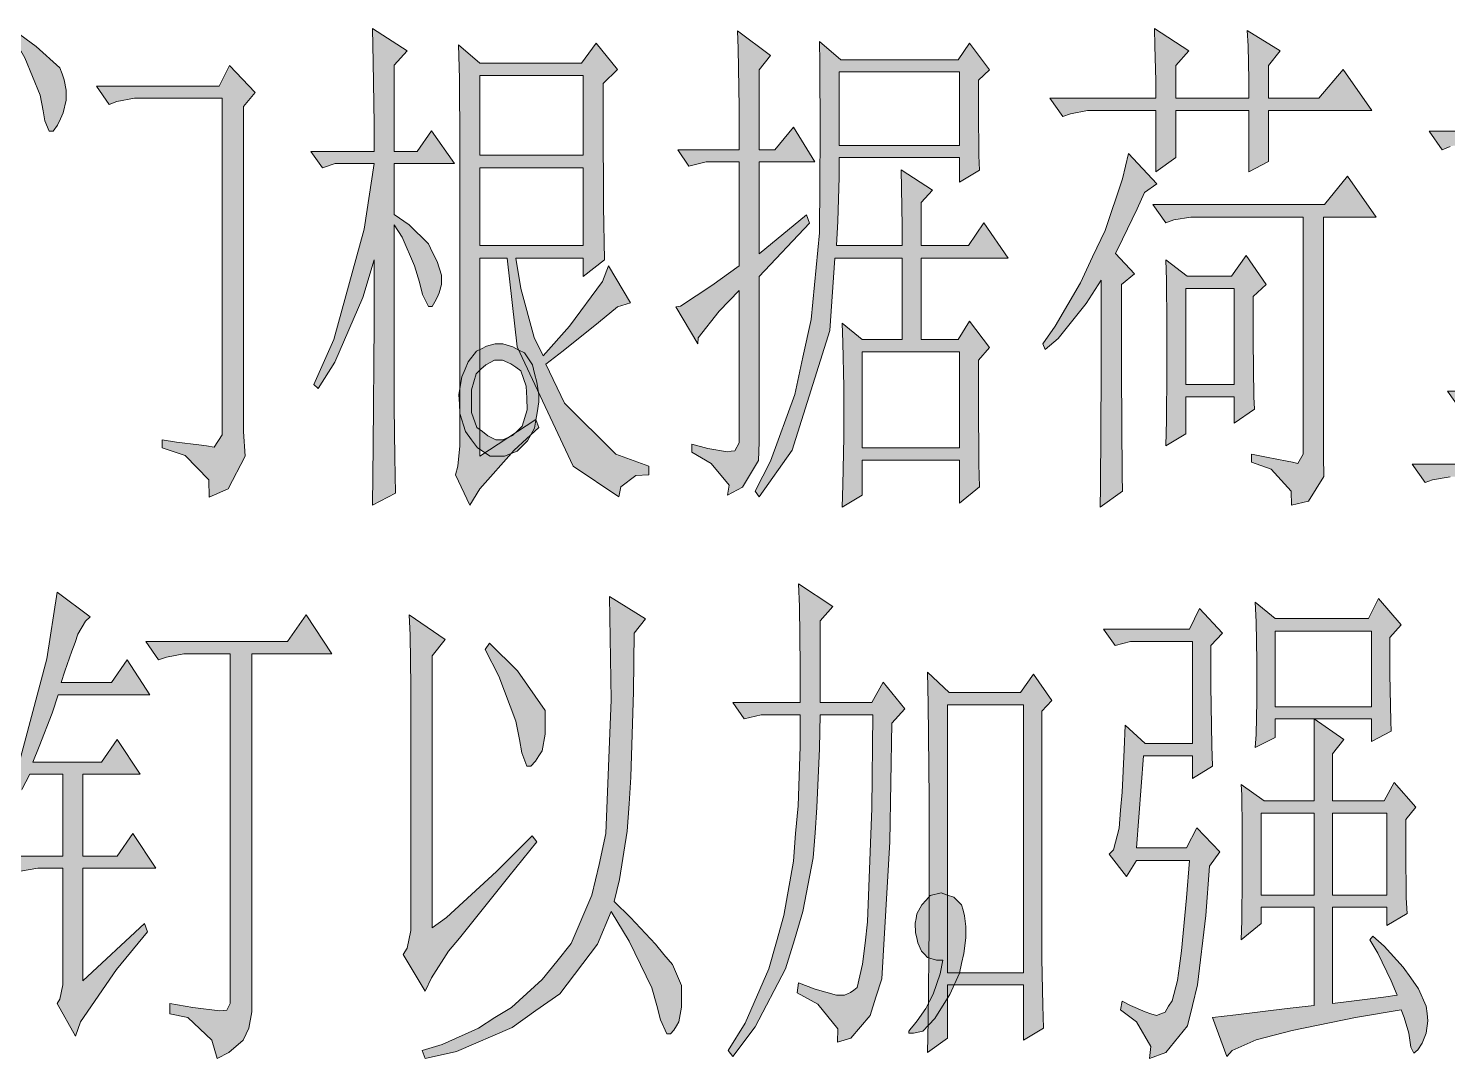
# Model space of a CAD drawing. Header units: millimetres. Extents: x 0 to 414, y 0 to 292.
# Drawn here: x 131.68 to 143.65, y 92.36 to 101.05 of the extents above; entities that cross this region are included whole.
import ezdxf

# ---------------------------------------------------------------- set-up
doc = ezdxf.new("R2010")
doc.units = ezdxf.units.MM

msp = doc.modelspace()

# ---------------------------------------------------------------- hatches: boundary and pattern name
h = msp.add_hatch(color=0)
h.dxf.hatch_style = 2
h.paths.add_polyline_path([(134.764639, 97.973444), (134.764639, 97.8535), (134.771694, 97.430167), (134.775222, 97.126778), (134.581194, 97.024472), (134.58825, 97.525417), (134.595306, 98.559056), (134.595306, 99.095278), (134.500056, 98.777778), (134.263694, 98.230972), (134.122583, 98.008722), (134.087306, 98.044), (134.256639, 98.421472), (134.510639, 99.352806), (134.595306, 99.906667), (134.267222, 99.906667), (134.161389, 99.871389), (134.062611, 100.008972), (134.595306, 100.008972), (134.595306, 100.241806), (134.58825, 100.760389), (134.581194, 101.046139), (134.874, 100.855639), (134.764639, 100.735694), (134.764639, 100.008972), (134.958667, 100.008972), (135.078611, 100.181833), (135.272639, 99.906667), (134.764639, 99.906667), (134.764639, 99.476278), (134.891639, 99.388083), (135.053917, 99.229333), (135.089194, 99.15525), (135.128, 99.081167), (135.163278, 98.96475), (135.163278, 98.922417), (135.163278, 98.887139), (135.145639, 98.816583), (135.128, 98.777778), (135.106833, 98.738972), (135.085667, 98.700167), (135.053917, 98.700167), (135.004528, 98.802472), (134.979833, 98.904778), (134.9375, 99.042361), (134.831667, 99.285778), (134.764639, 99.388083)])
h = msp.add_hatch(color=0)
h.dxf.hatch_style = 2
h.paths.add_polyline_path([(141.188722, 99.836111), (141.188722, 100.354694), (140.694833, 100.354694), (140.613694, 100.354694), (140.469056, 100.326472), (140.405556, 100.301778), (140.296194, 100.457), (141.188722, 100.457), (141.188722, 100.605167), (141.181667, 100.897972), (141.178139, 101.046139), (141.467417, 100.855639), (141.358056, 100.732167), (141.358056, 100.457), (141.975417, 100.457), (141.975417, 100.612222), (141.968361, 100.897972), (141.961306, 101.0285), (142.24, 100.855639), (142.141222, 100.732167), (142.141222, 100.457), (142.564556, 100.457), (142.769167, 100.700417), (143.012583, 100.354694), (142.141222, 100.354694), (142.141222, 99.924306), (141.975417, 99.836111), (141.975417, 100.354694), (141.358056, 100.354694), (141.358056, 99.956056)])
h = msp.add_hatch(color=0)
h.dxf.hatch_style = 2
h.paths.add_polyline_path([(131.564944, 101.024972), (131.744861, 100.894444), (131.945944, 100.714528), (131.963583, 100.661611), (131.981222, 100.612222), (131.998861, 100.524028), (131.998861, 100.48875), (131.998861, 100.439361), (131.974167, 100.333528), (131.949472, 100.284139), (131.924778, 100.231222), (131.8895, 100.178306), (131.878917, 100.178306), (131.854222, 100.178306), (131.818944, 100.2665), (131.804833, 100.351167), (131.780139, 100.481694), (131.649611, 100.799194), (131.54025, 100.989694)])
h = msp.add_hatch(color=0)
h.paths.add_polyline_path([(135.487833, 97.437222), (135.960556, 97.747667), (135.98525, 97.680639), (135.777111, 97.490139), (135.487833, 97.162056), (135.403167, 97.024472), (135.283222, 97.282), (135.300861, 97.352556), (135.3185, 97.525417), (135.3185, 97.627722), (135.3185, 99.804361), (135.3185, 100.068944), (135.314972, 100.622806), (135.307917, 100.908556), (135.487833, 100.753333), (136.345083, 100.753333), (136.468556, 100.922667), (136.648472, 100.700417), (136.528528, 100.580472), (136.528528, 100.284139), (136.532056, 99.543306), (136.539111, 99.095278), (136.359194, 98.954167), (136.359194, 99.109389), (135.791222, 99.109389), (135.833556, 98.851861), (135.946444, 98.439111), (136.020528, 98.283889), (136.242778, 98.534361), (136.521472, 98.911833), (136.574389, 99.042361), (136.757833, 98.731917), (136.648472, 98.696639), (136.489722, 98.566111), (136.189861, 98.326222), (136.045222, 98.213333), (136.200444, 97.88525), (136.634361, 97.454861), (136.913056, 97.352556), (136.913056, 97.282), (136.803694, 97.274944), (136.676694, 97.179694), (136.659056, 97.095028), (136.274528, 97.352556), (135.801806, 98.3615), (135.717139, 99.109389), (135.487833, 99.109389)])
h.paths.add_polyline_path([(135.487833, 100.6475), (135.487833, 99.977222), (136.359194, 99.977222), (136.359194, 100.6475)])
h.paths.add_polyline_path([(135.487833, 99.871389), (135.487833, 99.215222), (136.359194, 99.215222), (136.359194, 99.871389)])
h = msp.add_hatch(color=0)
h.dxf.hatch_style = 2
h.paths.add_polyline_path([(137.844389, 99.144667), (138.243028, 99.47275), (138.267722, 99.402194), (137.844389, 98.954167), (137.844389, 97.557167), (137.837333, 97.401944), (137.703278, 97.176167), (137.576278, 97.109139), (137.590389, 97.193806), (137.438694, 97.37725), (137.276417, 97.4725), (137.276417, 97.539528), (137.410472, 97.50425), (137.576278, 97.476028), (137.608028, 97.479556), (137.639778, 97.483083), (137.675056, 97.550111), (137.675056, 97.610083), (137.675056, 98.834222), (137.505722, 98.661361), (137.329333, 98.435583), (137.325806, 98.386194), (137.142361, 98.696639), (137.181167, 98.703694), (137.44575, 98.876556), (137.675056, 99.042361), (137.675056, 99.920778), (137.396361, 99.920778), (137.251722, 99.8855), (137.156472, 100.023083), (137.675056, 100.023083), (137.675056, 100.379389), (137.668, 100.876806), (137.660944, 101.024972), (137.939639, 100.816833), (137.844389, 100.696889), (137.844389, 100.023083), (137.974917, 100.023083), (138.133667, 100.213583), (138.313583, 99.920778), (137.844389, 99.920778)])
h = msp.add_hatch(color=0)
h.paths.add_polyline_path([(138.542889, 97.006833), (138.549944, 97.197333), (138.557, 97.5995), (138.557, 97.811167), (138.557, 98.019306), (138.549944, 98.396778), (138.542889, 98.559056), (138.712222, 98.421472), (139.050889, 98.421472), (139.050889, 99.109389), (138.482917, 99.109389), (138.440583, 98.499083), (138.123083, 97.490139), (137.844389, 97.095028), (137.809111, 97.144417), (137.939639, 97.394889), (138.14425, 97.959333), (138.211278, 98.273306), (138.281833, 98.590806), (138.352389, 99.321056), (138.355917, 99.740861), (138.359444, 100.157139), (138.355917, 100.756861), (138.352389, 100.936778), (138.532306, 100.781556), (139.523611, 100.781556), (139.618861, 100.922667), (139.788194, 100.696889), (139.692944, 100.608694), (139.692944, 100.351167), (139.696472, 99.973694), (139.703528, 99.850222), (139.534194, 99.747917), (139.534194, 99.956056), (138.518194, 99.956056), (138.518194, 99.79025), (138.507611, 99.419833), (138.497028, 99.215222), (139.050889, 99.215222), (139.050889, 99.3775), (139.043833, 99.698528), (139.040306, 99.85375), (139.304889, 99.680889), (139.209639, 99.578583), (139.209639, 99.215222), (139.608278, 99.215222), (139.738806, 99.405722), (139.943417, 99.109389), (139.209639, 99.109389), (139.209639, 98.421472), (139.523611, 98.421472), (139.618861, 98.576694), (139.788194, 98.354444), (139.692944, 98.248611), (139.692944, 97.902889), (139.696472, 97.370194), (139.703528, 97.179694), (139.534194, 97.042111), (139.534194, 97.405472), (138.712222, 97.405472), (138.712222, 97.109139)])
h.paths.add_polyline_path([(138.712222, 98.319167), (138.712222, 97.507778), (139.534194, 97.507778), (139.534194, 98.319167)])
h.paths.add_polyline_path([(138.518194, 100.67925), (138.518194, 100.058361), (139.534194, 100.058361), (139.534194, 100.67925)])
h = msp.add_hatch(color=0)
h.paths.add_polyline_path([(143.894528, 98.248611), (143.901583, 98.453222), (143.905111, 98.851861), (143.905111, 99.042361), (143.905111, 99.229333), (143.901583, 99.617389), (143.894528, 99.818472), (144.074444, 99.677361), (144.667111, 99.677361), (144.667111, 100.076), (143.894528, 100.076), (143.816917, 100.076), (143.672278, 100.051306), (143.60525, 100.023083), (143.495889, 100.178306), (144.667111, 100.178306), (144.667111, 100.594583), (144.353139, 100.576944), (143.901583, 100.55225), (143.760472, 100.541667), (143.760472, 100.612222), (144.056806, 100.636917), (144.593028, 100.718056), (144.836444, 100.7745), (145.076333, 100.830944), (145.407944, 100.954417), (145.499667, 101.024972), (145.679583, 100.714528), (145.609028, 100.721583), (145.457333, 100.721583), (145.379722, 100.714528), (145.295056, 100.696889), (145.016361, 100.654556), (144.822333, 100.629861), (144.822333, 100.178306), (145.619611, 100.178306), (145.803056, 100.421722), (146.032361, 100.076), (144.822333, 100.076), (144.822333, 99.677361), (145.415, 99.677361), (145.499667, 99.850222), (145.679583, 99.645611), (145.584333, 99.522139), (145.584333, 99.162306), (145.591389, 98.58375), (145.598444, 98.368556), (145.429111, 98.248611), (145.429111, 98.453222), (144.822333, 98.453222), (144.822333, 97.987556), (145.474972, 97.987556), (145.633722, 98.213333), (145.848917, 97.88525), (144.822333, 97.88525), (144.822333, 97.370194), (145.728972, 97.370194), (145.923, 97.645361), (146.162889, 97.264361), (143.749889, 97.264361), (143.672278, 97.264361), (143.524111, 97.239667), (143.460611, 97.214972), (143.35125, 97.370194), (144.667111, 97.370194), (144.667111, 97.88525), (144.04975, 97.88525), (143.972139, 97.88525), (143.8275, 97.860556), (143.760472, 97.832333), (143.651111, 97.987556), (144.667111, 97.987556), (144.667111, 98.453222), (144.074444, 98.453222), (144.074444, 98.350917)])
h.paths.add_polyline_path([(144.822333, 99.024722), (144.822333, 98.559056), (145.429111, 98.559056), (145.429111, 99.024722)])
h.paths.add_polyline_path([(144.074444, 99.024722), (144.074444, 98.559056), (144.667111, 98.559056), (144.667111, 99.024722)])
h.paths.add_polyline_path([(144.822333, 99.575056), (144.822333, 99.127028), (145.429111, 99.127028), (145.429111, 99.575056)])
h.paths.add_polyline_path([(144.074444, 99.575056), (144.074444, 99.127028), (144.667111, 99.127028), (144.667111, 99.575056)])
h = msp.add_hatch(color=0)
h.dxf.hatch_style = 2
h.paths.add_polyline_path([(132.252861, 100.559306), (133.290028, 100.559306), (133.374694, 100.732167), (133.593417, 100.506389), (133.494639, 100.386444), (133.494639, 97.645361), (133.50875, 97.437222), (133.364111, 97.162056), (133.205361, 97.0915), (133.201833, 97.239667), (133.00075, 97.444278), (132.806722, 97.507778), (132.806722, 97.574806), (132.930194, 97.557167), (133.117167, 97.532472), (133.180667, 97.525417), (133.247694, 97.514833), (133.314722, 97.617139), (133.314722, 97.730028), (133.314722, 100.457), (132.6515, 100.457), (132.573889, 100.457), (132.425722, 100.428778), (132.362222, 100.404083)])
h = msp.add_hatch(color=0)
h.dxf.hatch_style = 2
h.paths.add_polyline_path([(141.008806, 98.975333), (140.899444, 98.887139), (140.899444, 98.146306), (140.9065, 97.274944), (140.910028, 97.144417), (140.719528, 97.006833), (140.723056, 97.179694), (140.730111, 98.13925), (140.730111, 98.922417), (140.603111, 98.724861), (140.36675, 98.432056), (140.257389, 98.336806), (140.236222, 98.386194), (140.342056, 98.534361), (140.553722, 98.90125), (140.656028, 99.119972), (140.761861, 99.342222), (140.910028, 99.776139), (140.959417, 99.991333), (141.199306, 99.733806), (141.093472, 99.66325), (141.0335, 99.525667), (140.910028, 99.268139), (140.850056, 99.148194)])
h = msp.add_hatch(color=0)
h.dxf.hatch_style = 2
h.paths.add_polyline_path([(141.996583, 97.454861), (142.123583, 97.430167), (142.296444, 97.394889), (142.342306, 97.387833), (142.388167, 97.37725), (142.434028, 97.454861), (142.434028, 97.543056), (142.434028, 99.455111), (141.562667, 99.455111), (141.485056, 99.455111), (141.340417, 99.430417), (141.273389, 99.405722), (141.164028, 99.560944), (142.613944, 99.560944), (142.807972, 99.800833), (143.047861, 99.455111), (142.603361, 99.455111), (142.603361, 97.437222), (142.606889, 97.267889), (142.476361, 97.05975), (142.33525, 97.024472), (142.331722, 97.144417), (142.162389, 97.327861), (141.996583, 97.387833)])
h = msp.add_hatch(color=0)
h.paths.add_polyline_path([(141.273389, 97.525417), (141.280444, 97.740611), (141.283972, 98.153361), (141.283972, 98.354444), (141.283972, 98.552), (141.280444, 98.922417), (141.273389, 99.095278), (141.453306, 98.957694), (141.82725, 98.957694), (141.950722, 99.130556), (142.120056, 98.887139), (142.010694, 98.784833), (142.010694, 98.414417), (142.01775, 97.938167), (142.021278, 97.835861), (141.851944, 97.715917), (141.851944, 97.938167), (141.442722, 97.938167), (141.442722, 97.627722)])
h.paths.add_polyline_path([(141.442722, 98.851861), (141.442722, 98.044), (141.851944, 98.044), (141.851944, 98.851861)])
h = msp.add_hatch(color=0)
h.paths.add_polyline_path([(135.815917, 98.333278), (135.865306, 98.308583), (135.932333, 98.209806), (135.949972, 98.135722), (135.967611, 98.061639), (135.98525, 97.955806), (135.98525, 97.920528), (135.98525, 97.895833), (135.971139, 97.804111), (135.960556, 97.740611), (135.949972, 97.673583), (135.89, 97.56775), (135.847667, 97.525417), (135.801806, 97.479556), (135.695972, 97.437222), (135.636, 97.437222), (135.576028, 97.437222), (135.466667, 97.507778), (135.417278, 97.574806), (135.367889, 97.645361), (135.3185, 97.797056), (135.314972, 97.878194), (135.311444, 97.959333), (135.336139, 98.1075), (135.364361, 98.171), (135.389056, 98.2345), (135.459611, 98.322694), (135.501944, 98.343861), (135.544278, 98.365028), (135.618361, 98.386194), (135.646583, 98.386194), (135.681861, 98.386194), (135.766528, 98.3615)])
h.paths.add_polyline_path([(135.805333, 97.652417), (135.844139, 97.691222), (135.886472, 97.828806), (135.882944, 97.927583), (135.879417, 98.029889), (135.833556, 98.156889), (135.791222, 98.188639), (135.748889, 98.216861), (135.678333, 98.248611), (135.646583, 98.248611), (135.611306, 98.248611), (135.537222, 98.209806), (135.494889, 98.171), (135.456083, 98.132194), (135.417278, 97.998139), (135.417278, 97.902889), (135.417278, 97.807639), (135.463139, 97.680639), (135.509, 97.645361), (135.554861, 97.610083), (135.621889, 97.574806), (135.646583, 97.574806), (135.681861, 97.574806), (135.763, 97.613611)])
h = msp.add_hatch(color=0)
h.dxf.hatch_style = 2
h.paths.add_polyline_path([(132.139972, 93.013389), (132.658556, 93.496694), (132.68325, 93.426139), (132.422194, 93.108639), (132.118806, 92.667667), (132.076472, 92.547722), (131.92125, 92.822889), (131.945944, 92.858167), (131.970639, 92.978111), (131.970639, 93.066306), (131.970639, 93.962361), (131.836583, 93.962361), (131.758972, 93.962361), (131.614333, 93.937667), (131.547306, 93.909444), (131.437944, 94.064667), (131.970639, 94.064667), (131.970639, 94.756111), (131.691944, 94.756111), (131.624917, 94.625583), (131.497917, 94.399806), (131.437944, 94.304556), (131.402667, 94.339833), (131.575528, 94.756111), (131.836583, 95.729778), (131.92125, 96.290694), (132.199944, 96.082556), (132.161139, 96.047278), (132.097639, 95.937917), (132.072944, 95.867361), (132.044722, 95.793278), (131.988278, 95.623944), (131.956528, 95.528694), (132.379861, 95.528694), (132.513917, 95.719194), (132.704417, 95.426389), (131.931833, 95.426389), (131.878917, 95.271167), (131.769556, 94.988944), (131.716639, 94.858417), (132.295194, 94.858417), (132.42925, 95.048917), (132.623278, 94.756111), (132.139972, 94.756111), (132.139972, 94.064667), (132.42925, 94.064667), (132.559778, 94.255167), (132.753806, 93.962361), (132.139972, 93.962361)])
h = msp.add_hatch(color=0)
h.dxf.hatch_style = 2
h.paths.add_polyline_path([(136.581444, 96.255417), (136.884833, 96.064917), (136.789583, 95.944972), (136.782528, 95.454611), (136.761361, 94.731417), (136.74725, 94.505639), (136.729611, 94.276333), (136.666111, 93.867111), (136.62025, 93.683667), (136.757833, 93.546083), (136.9695, 93.323833), (137.040056, 93.235639), (137.114139, 93.150972), (137.188222, 92.974583), (137.188222, 92.882861), (137.188222, 92.791139), (137.167056, 92.667667), (137.145889, 92.632389), (137.124722, 92.597111), (137.0965, 92.565361), (137.06475, 92.565361), (137.011833, 92.685306), (136.980083, 92.80525), (136.93775, 92.953417), (136.74725, 93.348528), (136.595556, 93.599), (136.479139, 93.323833), (136.161639, 92.904028), (135.960556, 92.762917), (135.759472, 92.618278), (135.290278, 92.417194), (135.025694, 92.357222), (135.001, 92.42425), (135.170333, 92.477167), (135.47725, 92.61475), (135.614833, 92.702944), (135.755944, 92.787611), (136.013472, 93.023972), (136.136944, 93.175667), (136.256889, 93.327361), (136.433278, 93.736583), (136.49325, 93.994111), (136.549694, 94.255167), (136.595556, 95.384056)])
h = msp.add_hatch(color=0)
h.dxf.hatch_style = 2
h.paths.add_polyline_path([(138.190111, 95.359361), (138.190111, 95.669806), (138.183056, 96.17075), (138.176, 96.36125), (138.465278, 96.17075), (138.359444, 96.050806), (138.359444, 95.359361), (138.793361, 95.359361), (138.888611, 95.532222), (139.072056, 95.306444), (138.962694, 95.1865), (138.945056, 94.184611), (138.878028, 93.031028), (138.828639, 92.875806), (138.77925, 92.720583), (138.616972, 92.530083), (138.504083, 92.494806), (138.507611, 92.607694), (138.338278, 92.815833), (138.165417, 92.911083), (138.176, 92.99575), (138.317111, 92.942833), (138.497028, 92.893444), (138.539361, 92.893444), (138.564056, 92.893444), (138.613444, 92.914611), (138.641667, 92.935778), (138.669889, 92.956944), (138.71575, 93.1545), (138.736917, 93.330889), (138.758083, 93.510806), (138.793361, 94.470361), (138.803944, 95.257056), (138.359444, 95.257056), (138.352389, 94.971306), (138.331222, 94.473889), (138.317111, 94.262222), (138.299472, 94.050556), (138.211278, 93.599), (138.140722, 93.359111), (138.066639, 93.115694), (137.809111, 92.625333), (137.622139, 92.374861), (137.583333, 92.42425), (137.724444, 92.657083), (137.925528, 93.115694), (137.989028, 93.341472), (138.052528, 93.563722), (138.133667, 94.022333), (138.151306, 94.255167), (138.172472, 94.488), (138.190111, 94.988944), (138.190111, 95.257056), (137.862028, 95.257056), (137.717389, 95.221778), (137.622139, 95.359361)])
h = msp.add_hatch(color=0)
h.dxf.hatch_style = 2
h.paths.add_polyline_path([(140.74775, 95.98025), (141.474472, 95.98025), (141.559139, 96.153111), (141.753167, 95.944972), (141.654389, 95.842667), (141.654389, 95.504), (141.661444, 94.996), (141.6685, 94.823139), (141.499167, 94.720833), (141.499167, 94.911333), (141.086417, 94.911333), (141.026444, 94.135222), (141.449778, 94.135222), (141.534444, 94.304556), (141.728472, 94.099944), (141.643806, 93.98), (141.612056, 93.563722), (141.5415, 92.978111), (141.499167, 92.80525), (141.456833, 92.632389), (141.273389, 92.410139), (141.135806, 92.357222), (141.146389, 92.459528), (141.026444, 92.667667), (140.892389, 92.769972), (140.9065, 92.840528), (140.977056, 92.80525), (141.100528, 92.752333), (141.146389, 92.734694), (141.195778, 92.720583), (141.269861, 92.748806), (141.298083, 92.798194), (141.326306, 92.844056), (141.372167, 93.016917), (141.389806, 93.140389), (141.407444, 93.267389), (141.449778, 93.711889), (141.474472, 94.029389), (141.026444, 94.029389), (140.941778, 93.891806), (140.797139, 94.082306), (140.832417, 94.117583), (140.881806, 94.301028), (140.892389, 94.452722), (140.9065, 94.604417), (140.924139, 94.960722), (140.931194, 95.168861), (141.100528, 95.013639), (141.499167, 95.013639), (141.499167, 95.874417), (140.977056, 95.874417), (140.846528, 95.842667)])
h = msp.add_hatch(color=0)
h.paths.add_polyline_path([(142.028333, 96.206028), (142.197667, 96.068444), (142.984361, 96.068444), (143.069028, 96.237778), (143.259528, 96.015528), (143.164278, 95.909694), (143.164278, 95.59925), (143.171333, 95.204139), (143.174861, 95.119472), (143.009056, 95.031278), (143.009056, 95.221778), (142.52575, 95.221778), (142.776222, 95.048917), (142.680972, 94.928972), (142.680972, 94.530333), (143.114889, 94.530333), (143.199556, 94.685556), (143.383, 94.477417), (143.298333, 94.375111), (143.298333, 94.107), (143.301861, 93.711889), (143.308917, 93.581361), (143.139583, 93.479056), (143.139583, 93.634278), (142.680972, 93.634278), (142.680972, 92.822889), (142.839722, 92.840528), (143.111361, 92.875806), (143.22425, 92.893444), (143.174861, 93.013389), (143.061972, 93.246222), (142.994944, 93.359111), (143.019639, 93.390861), (143.114889, 93.306194), (143.277167, 93.129806), (143.340667, 93.038083), (143.404167, 92.946361), (143.471194, 92.798194), (143.47825, 92.738222), (143.485306, 92.674722), (143.471194, 92.572417), (143.453556, 92.530083), (143.435917, 92.48775), (143.400639, 92.431306), (143.383, 92.417194), (143.365361, 92.403083), (143.340667, 92.452472), (143.333611, 92.512444), (143.323028, 92.572417), (143.284222, 92.702944), (143.259528, 92.769972), (142.875, 92.702944), (142.338778, 92.593583), (142.187083, 92.554778), (142.035389, 92.515972), (141.834306, 92.42425), (141.788444, 92.374861), (141.6685, 92.702944), (141.866056, 92.727639), (142.296444, 92.780556), (142.52575, 92.80525), (142.52575, 93.634278), (142.077722, 93.634278), (142.077722, 93.496694), (141.908389, 93.359111), (141.915444, 93.521389), (141.918972, 93.888278), (141.918972, 94.089361), (141.918972, 94.293972), (141.915444, 94.58325), (141.908389, 94.667917), (142.102417, 94.530333), (142.52575, 94.530333), (142.52575, 95.221778), (142.197667, 95.221778), (142.197667, 95.066556), (142.028333, 94.981889), (142.035389, 95.09125), (142.042444, 95.373472), (142.042444, 95.542806), (142.042444, 95.708611), (142.035389, 96.040222)])
h.paths.add_polyline_path([(142.197667, 95.962611), (142.197667, 95.324083), (143.009056, 95.324083), (143.009056, 95.962611)])
h.paths.add_polyline_path([(142.680972, 94.428028), (142.680972, 93.736583), (143.139583, 93.736583), (143.139583, 94.428028)])
h.paths.add_polyline_path([(142.077722, 94.428028), (142.077722, 93.736583), (142.52575, 93.736583), (142.52575, 94.428028)])
h = msp.add_hatch(color=0)
h.dxf.hatch_style = 2
h.paths.add_polyline_path([(132.87375, 92.822889), (133.067778, 92.787611), (133.293556, 92.759389), (133.321778, 92.762917), (133.353528, 92.766444), (133.38175, 92.822889), (133.38175, 92.875806), (133.38175, 95.772111), (133.067778, 95.772111), (132.990167, 95.772111), (132.845528, 95.743889), (132.7785, 95.719194), (132.669139, 95.874417), (133.865056, 95.874417), (134.023806, 96.100194), (134.239, 95.772111), (133.565194, 95.772111), (133.565194, 92.840528), (133.565194, 92.752333), (133.5405, 92.61475), (133.515806, 92.565361), (133.491111, 92.512444), (133.371167, 92.410139), (133.272389, 92.357222), (133.226528, 92.512444), (133.025444, 92.702944), (132.87375, 92.734694)])
h = msp.add_hatch(color=0)
h.dxf.hatch_style = 2
h.paths.add_polyline_path([(135.085667, 93.461417), (135.205611, 93.546083), (135.628944, 93.934139), (135.928806, 94.237528), (135.967611, 94.184611), (135.73125, 93.891806), (135.406694, 93.486111), (135.314972, 93.373222), (135.22325, 93.263861), (135.078611, 93.038083), (135.025694, 92.925194), (134.84225, 93.235639), (134.874, 93.288556), (134.90575, 93.436722), (134.90575, 93.528444), (134.90575, 95.235889), (134.90575, 95.496944), (134.898694, 95.927333), (134.891639, 96.100194), (135.195028, 95.892056), (135.085667, 95.754472)])
h = msp.add_hatch(color=0)
h.dxf.hatch_style = 2
h.paths.add_polyline_path([(135.568972, 95.860306), (135.805333, 95.627472), (136.038167, 95.292333), (136.038167, 95.193556), (136.038167, 95.094778), (136.013472, 94.953667), (135.98525, 94.911333), (135.957028, 94.865472), (135.918222, 94.823139), (135.907639, 94.823139), (135.882944, 94.823139), (135.840611, 94.936028), (135.822972, 95.048917), (135.791222, 95.204139), (135.646583, 95.581611), (135.533694, 95.807389)])
h = msp.add_hatch(color=0)
h.paths.add_polyline_path([(140.229167, 95.288806), (140.229167, 93.4085), (140.229167, 93.200361), (140.236222, 92.80525), (140.243278, 92.61475), (140.073944, 92.512444), (140.073944, 92.978111), (139.431889, 92.978111), (139.431889, 92.530083), (139.262556, 92.410139), (139.269611, 92.674722), (139.276667, 93.479056), (139.276667, 94.01175), (139.276667, 94.547972), (139.269611, 95.348778), (139.262556, 95.616889), (139.446, 95.444028), (140.04925, 95.444028), (140.158611, 95.59925), (140.313833, 95.377)])
h.paths.add_polyline_path([(139.431889, 95.341722), (139.431889, 93.080417), (140.073944, 93.080417), (140.073944, 95.341722)])
h = msp.add_hatch(color=0)
h.dxf.hatch_style = 2
h.paths.add_polyline_path([(139.280194, 92.840528), (139.311944, 92.9005), (139.371917, 93.073361), (139.393083, 93.18625), (139.340167, 93.18625), (139.262556, 93.210944), (139.237861, 93.239167), (139.213167, 93.263861), (139.181417, 93.334417), (139.174361, 93.37675), (139.163778, 93.419083), (139.16025, 93.500222), (139.167306, 93.539028), (139.174361, 93.577833), (139.216694, 93.655444), (139.251972, 93.69425), (139.28725, 93.733056), (139.378972, 93.754222), (139.431889, 93.736583), (139.484806, 93.718944), (139.551833, 93.655444), (139.565944, 93.609583), (139.576528, 93.560194), (139.587111, 93.472), (139.587111, 93.426139), (139.587111, 93.37675), (139.569472, 93.242694), (139.551833, 93.158028), (139.534194, 93.076889), (139.453056, 92.896972), (139.389556, 92.798194), (139.326056, 92.695889), (139.22375, 92.590056), (139.184944, 92.579472), (139.146139, 92.572417), (139.107333, 92.572417), (139.107333, 92.590056), (139.124972, 92.61475), (139.142611, 92.632389), (139.177889, 92.674722), (139.248444, 92.780556)])

# ---------------------------------------------------------------- linework, layer by layer
at = {"color": 0, "lineweight": 0}
for points in [[(134.764639, 97.973444), (134.764639, 97.8535), (134.771694, 97.430167), (134.775222, 97.126778), (134.581194, 97.024472), (134.58825, 97.525417), (134.595306, 98.559056), (134.595306, 99.095278), (134.500056, 98.777778), (134.263694, 98.230972), (134.122583, 98.008722), (134.087306, 98.044), (134.256639, 98.421472), (134.510639, 99.352806), (134.595306, 99.906667), (134.267222, 99.906667), (134.161389, 99.871389), (134.062611, 100.008972), (134.595306, 100.008972), (134.595306, 100.241806), (134.58825, 100.760389), (134.581194, 101.046139), (134.874, 100.855639), (134.764639, 100.735694), (134.764639, 100.008972), (134.958667, 100.008972), (135.078611, 100.181833), (135.272639, 99.906667), (134.764639, 99.906667), (134.764639, 99.476278), (134.891639, 99.388083), (135.053917, 99.229333), (135.089194, 99.15525), (135.128, 99.081167), (135.163278, 98.96475), (135.163278, 98.922417), (135.163278, 98.887139), (135.145639, 98.816583), (135.128, 98.777778), (135.106833, 98.738972), (135.085667, 98.700167), (135.053917, 98.700167), (135.004528, 98.802472), (134.979833, 98.904778), (134.9375, 99.042361), (134.831667, 99.285778), (134.764639, 99.388083)], [(141.188722, 99.836111), (141.188722, 100.354694), (140.694833, 100.354694), (140.613694, 100.354694), (140.469056, 100.326472), (140.405556, 100.301778), (140.296194, 100.457), (141.188722, 100.457), (141.188722, 100.605167), (141.181667, 100.897972), (141.178139, 101.046139), (141.467417, 100.855639), (141.358056, 100.732167), (141.358056, 100.457), (141.975417, 100.457), (141.975417, 100.612222), (141.968361, 100.897972), (141.961306, 101.0285), (142.24, 100.855639), (142.141222, 100.732167), (142.141222, 100.457), (142.564556, 100.457), (142.769167, 100.700417), (143.012583, 100.354694), (142.141222, 100.354694), (142.141222, 99.924306), (141.975417, 99.836111), (141.975417, 100.354694), (141.358056, 100.354694), (141.358056, 99.956056)], [(131.564944, 101.024972), (131.744861, 100.894444), (131.945944, 100.714528), (131.963583, 100.661611), (131.981222, 100.612222), (131.998861, 100.524028), (131.998861, 100.48875), (131.998861, 100.439361), (131.974167, 100.333528), (131.949472, 100.284139), (131.924778, 100.231222), (131.8895, 100.178306), (131.878917, 100.178306), (131.854222, 100.178306), (131.818944, 100.2665), (131.804833, 100.351167), (131.780139, 100.481694), (131.649611, 100.799194), (131.54025, 100.989694)], [(135.487833, 97.437222), (135.960556, 97.747667), (135.98525, 97.680639), (135.777111, 97.490139), (135.487833, 97.162056), (135.403167, 97.024472), (135.283222, 97.282), (135.300861, 97.352556), (135.3185, 97.525417), (135.3185, 97.627722), (135.3185, 99.804361), (135.3185, 100.068944), (135.314972, 100.622806), (135.307917, 100.908556), (135.487833, 100.753333), (136.345083, 100.753333), (136.468556, 100.922667), (136.648472, 100.700417), (136.528528, 100.580472), (136.528528, 100.284139), (136.532056, 99.543306), (136.539111, 99.095278), (136.359194, 98.954167), (136.359194, 99.109389), (135.791222, 99.109389), (135.833556, 98.851861), (135.946444, 98.439111), (136.020528, 98.283889), (136.242778, 98.534361), (136.521472, 98.911833), (136.574389, 99.042361), (136.757833, 98.731917), (136.648472, 98.696639), (136.489722, 98.566111), (136.189861, 98.326222), (136.045222, 98.213333), (136.200444, 97.88525), (136.634361, 97.454861), (136.913056, 97.352556), (136.913056, 97.282), (136.803694, 97.274944), (136.676694, 97.179694), (136.659056, 97.095028), (136.274528, 97.352556), (135.801806, 98.3615), (135.717139, 99.109389), (135.487833, 99.109389)], [(137.844389, 99.144667), (138.243028, 99.47275), (138.267722, 99.402194), (137.844389, 98.954167), (137.844389, 97.557167), (137.837333, 97.401944), (137.703278, 97.176167), (137.576278, 97.109139), (137.590389, 97.193806), (137.438694, 97.37725), (137.276417, 97.4725), (137.276417, 97.539528), (137.410472, 97.50425), (137.576278, 97.476028), (137.608028, 97.479556), (137.639778, 97.483083), (137.675056, 97.550111), (137.675056, 97.610083), (137.675056, 98.834222), (137.505722, 98.661361), (137.329333, 98.435583), (137.325806, 98.386194), (137.142361, 98.696639), (137.181167, 98.703694), (137.44575, 98.876556), (137.675056, 99.042361), (137.675056, 99.920778), (137.396361, 99.920778), (137.251722, 99.8855), (137.156472, 100.023083), (137.675056, 100.023083), (137.675056, 100.379389), (137.668, 100.876806), (137.660944, 101.024972), (137.939639, 100.816833), (137.844389, 100.696889), (137.844389, 100.023083), (137.974917, 100.023083), (138.133667, 100.213583), (138.313583, 99.920778), (137.844389, 99.920778)], [(138.542889, 97.006833), (138.549944, 97.197333), (138.557, 97.5995), (138.557, 97.811167), (138.557, 98.019306), (138.549944, 98.396778), (138.542889, 98.559056), (138.712222, 98.421472), (139.050889, 98.421472), (139.050889, 99.109389), (138.482917, 99.109389), (138.440583, 98.499083), (138.123083, 97.490139), (137.844389, 97.095028), (137.809111, 97.144417), (137.939639, 97.394889), (138.14425, 97.959333), (138.211278, 98.273306), (138.281833, 98.590806), (138.352389, 99.321056), (138.355917, 99.740861), (138.359444, 100.157139), (138.355917, 100.756861), (138.352389, 100.936778), (138.532306, 100.781556), (139.523611, 100.781556), (139.618861, 100.922667), (139.788194, 100.696889), (139.692944, 100.608694), (139.692944, 100.351167), (139.696472, 99.973694), (139.703528, 99.850222), (139.534194, 99.747917), (139.534194, 99.956056), (138.518194, 99.956056), (138.518194, 99.79025), (138.507611, 99.419833), (138.497028, 99.215222), (139.050889, 99.215222), (139.050889, 99.3775), (139.043833, 99.698528), (139.040306, 99.85375), (139.304889, 99.680889), (139.209639, 99.578583), (139.209639, 99.215222), (139.608278, 99.215222), (139.738806, 99.405722), (139.943417, 99.109389), (139.209639, 99.109389), (139.209639, 98.421472), (139.523611, 98.421472), (139.618861, 98.576694), (139.788194, 98.354444), (139.692944, 98.248611), (139.692944, 97.902889), (139.696472, 97.370194), (139.703528, 97.179694), (139.534194, 97.042111), (139.534194, 97.405472), (138.712222, 97.405472), (138.712222, 97.109139)], [(132.252861, 100.559306), (133.290028, 100.559306), (133.374694, 100.732167), (133.593417, 100.506389), (133.494639, 100.386444), (133.494639, 97.645361), (133.50875, 97.437222), (133.364111, 97.162056), (133.205361, 97.0915), (133.201833, 97.239667), (133.00075, 97.444278), (132.806722, 97.507778), (132.806722, 97.574806), (132.930194, 97.557167), (133.117167, 97.532472), (133.180667, 97.525417), (133.247694, 97.514833), (133.314722, 97.617139), (133.314722, 97.730028), (133.314722, 100.457), (132.6515, 100.457), (132.573889, 100.457), (132.425722, 100.428778), (132.362222, 100.404083)], [(135.487833, 100.6475), (135.487833, 99.977222), (136.359194, 99.977222), (136.359194, 100.6475)], [(138.518194, 100.67925), (138.518194, 100.058361), (139.534194, 100.058361), (139.534194, 100.67925)], [(141.008806, 98.975333), (140.899444, 98.887139), (140.899444, 98.146306), (140.9065, 97.274944), (140.910028, 97.144417), (140.719528, 97.006833), (140.723056, 97.179694), (140.730111, 98.13925), (140.730111, 98.922417), (140.603111, 98.724861), (140.36675, 98.432056), (140.257389, 98.336806), (140.236222, 98.386194), (140.342056, 98.534361), (140.553722, 98.90125), (140.656028, 99.119972), (140.761861, 99.342222), (140.910028, 99.776139), (140.959417, 99.991333), (141.199306, 99.733806), (141.093472, 99.66325), (141.0335, 99.525667), (140.910028, 99.268139), (140.850056, 99.148194)], [(135.487833, 99.871389), (135.487833, 99.215222), (136.359194, 99.215222), (136.359194, 99.871389)], [(141.996583, 97.454861), (142.123583, 97.430167), (142.296444, 97.394889), (142.342306, 97.387833), (142.388167, 97.37725), (142.434028, 97.454861), (142.434028, 97.543056), (142.434028, 99.455111), (141.562667, 99.455111), (141.485056, 99.455111), (141.340417, 99.430417), (141.273389, 99.405722), (141.164028, 99.560944), (142.613944, 99.560944), (142.807972, 99.800833), (143.047861, 99.455111), (142.603361, 99.455111), (142.603361, 97.437222), (142.606889, 97.267889), (142.476361, 97.05975), (142.33525, 97.024472), (142.331722, 97.144417), (142.162389, 97.327861), (141.996583, 97.387833)], [(141.273389, 97.525417), (141.280444, 97.740611), (141.283972, 98.153361), (141.283972, 98.354444), (141.283972, 98.552), (141.280444, 98.922417), (141.273389, 99.095278), (141.453306, 98.957694), (141.82725, 98.957694), (141.950722, 99.130556), (142.120056, 98.887139), (142.010694, 98.784833), (142.010694, 98.414417), (142.01775, 97.938167), (142.021278, 97.835861), (141.851944, 97.715917), (141.851944, 97.938167), (141.442722, 97.938167), (141.442722, 97.627722)], [(141.442722, 98.851861), (141.442722, 98.044), (141.851944, 98.044), (141.851944, 98.851861)], [(135.815917, 98.333278), (135.865306, 98.308583), (135.932333, 98.209806), (135.949972, 98.135722), (135.967611, 98.061639), (135.98525, 97.955806), (135.98525, 97.920528), (135.98525, 97.895833), (135.971139, 97.804111), (135.960556, 97.740611), (135.949972, 97.673583), (135.89, 97.56775), (135.847667, 97.525417), (135.801806, 97.479556), (135.695972, 97.437222), (135.636, 97.437222), (135.576028, 97.437222), (135.466667, 97.507778), (135.417278, 97.574806), (135.367889, 97.645361), (135.3185, 97.797056), (135.314972, 97.878194), (135.311444, 97.959333), (135.336139, 98.1075), (135.364361, 98.171), (135.389056, 98.2345), (135.459611, 98.322694), (135.501944, 98.343861), (135.544278, 98.365028), (135.618361, 98.386194), (135.646583, 98.386194), (135.681861, 98.386194), (135.766528, 98.3615)], [(138.712222, 98.319167), (138.712222, 97.507778), (139.534194, 97.507778), (139.534194, 98.319167)], [(135.805333, 97.652417), (135.844139, 97.691222), (135.886472, 97.828806), (135.882944, 97.927583), (135.879417, 98.029889), (135.833556, 98.156889), (135.791222, 98.188639), (135.748889, 98.216861), (135.678333, 98.248611), (135.646583, 98.248611), (135.611306, 98.248611), (135.537222, 98.209806), (135.494889, 98.171), (135.456083, 98.132194), (135.417278, 97.998139), (135.417278, 97.902889), (135.417278, 97.807639), (135.463139, 97.680639), (135.509, 97.645361), (135.554861, 97.610083), (135.621889, 97.574806), (135.646583, 97.574806), (135.681861, 97.574806), (135.763, 97.613611)], [(136.581444, 96.255417), (136.884833, 96.064917), (136.789583, 95.944972), (136.782528, 95.454611), (136.761361, 94.731417), (136.74725, 94.505639), (136.729611, 94.276333), (136.666111, 93.867111), (136.62025, 93.683667), (136.757833, 93.546083), (136.9695, 93.323833), (137.040056, 93.235639), (137.114139, 93.150972), (137.188222, 92.974583), (137.188222, 92.882861), (137.188222, 92.791139), (137.167056, 92.667667), (137.145889, 92.632389), (137.124722, 92.597111), (137.0965, 92.565361), (137.06475, 92.565361), (137.011833, 92.685306), (136.980083, 92.80525), (136.93775, 92.953417), (136.74725, 93.348528), (136.595556, 93.599), (136.479139, 93.323833), (136.161639, 92.904028), (135.960556, 92.762917), (135.759472, 92.618278), (135.290278, 92.417194), (135.025694, 92.357222), (135.001, 92.42425), (135.170333, 92.477167), (135.47725, 92.61475), (135.614833, 92.702944), (135.755944, 92.787611), (136.013472, 93.023972), (136.136944, 93.175667), (136.256889, 93.327361), (136.433278, 93.736583), (136.49325, 93.994111), (136.549694, 94.255167), (136.595556, 95.384056)], [(138.190111, 95.359361), (138.190111, 95.669806), (138.183056, 96.17075), (138.176, 96.36125), (138.465278, 96.17075), (138.359444, 96.050806), (138.359444, 95.359361), (138.793361, 95.359361), (138.888611, 95.532222), (139.072056, 95.306444), (138.962694, 95.1865), (138.945056, 94.184611), (138.878028, 93.031028), (138.828639, 92.875806), (138.77925, 92.720583), (138.616972, 92.530083), (138.504083, 92.494806), (138.507611, 92.607694), (138.338278, 92.815833), (138.165417, 92.911083), (138.176, 92.99575), (138.317111, 92.942833), (138.497028, 92.893444), (138.539361, 92.893444), (138.564056, 92.893444), (138.613444, 92.914611), (138.641667, 92.935778), (138.669889, 92.956944), (138.71575, 93.1545), (138.736917, 93.330889), (138.758083, 93.510806), (138.793361, 94.470361), (138.803944, 95.257056), (138.359444, 95.257056), (138.352389, 94.971306), (138.331222, 94.473889), (138.317111, 94.262222), (138.299472, 94.050556), (138.211278, 93.599), (138.140722, 93.359111), (138.066639, 93.115694), (137.809111, 92.625333), (137.622139, 92.374861), (137.583333, 92.42425), (137.724444, 92.657083), (137.925528, 93.115694), (137.989028, 93.341472), (138.052528, 93.563722), (138.133667, 94.022333), (138.151306, 94.255167), (138.172472, 94.488), (138.190111, 94.988944), (138.190111, 95.257056), (137.862028, 95.257056), (137.717389, 95.221778), (137.622139, 95.359361)], [(140.74775, 95.98025), (141.474472, 95.98025), (141.559139, 96.153111), (141.753167, 95.944972), (141.654389, 95.842667), (141.654389, 95.504), (141.661444, 94.996), (141.6685, 94.823139), (141.499167, 94.720833), (141.499167, 94.911333), (141.086417, 94.911333), (141.026444, 94.135222), (141.449778, 94.135222), (141.534444, 94.304556), (141.728472, 94.099944), (141.643806, 93.98), (141.612056, 93.563722), (141.5415, 92.978111), (141.499167, 92.80525), (141.456833, 92.632389), (141.273389, 92.410139), (141.135806, 92.357222), (141.146389, 92.459528), (141.026444, 92.667667), (140.892389, 92.769972), (140.9065, 92.840528), (140.977056, 92.80525), (141.100528, 92.752333), (141.146389, 92.734694), (141.195778, 92.720583), (141.269861, 92.748806), (141.298083, 92.798194), (141.326306, 92.844056), (141.372167, 93.016917), (141.389806, 93.140389), (141.407444, 93.267389), (141.449778, 93.711889), (141.474472, 94.029389), (141.026444, 94.029389), (140.941778, 93.891806), (140.797139, 94.082306), (140.832417, 94.117583), (140.881806, 94.301028), (140.892389, 94.452722), (140.9065, 94.604417), (140.924139, 94.960722), (140.931194, 95.168861), (141.100528, 95.013639), (141.499167, 95.013639), (141.499167, 95.874417), (140.977056, 95.874417), (140.846528, 95.842667)], [(142.028333, 96.206028), (142.197667, 96.068444), (142.984361, 96.068444), (143.069028, 96.237778), (143.259528, 96.015528), (143.164278, 95.909694), (143.164278, 95.59925), (143.171333, 95.204139), (143.174861, 95.119472), (143.009056, 95.031278), (143.009056, 95.221778), (142.52575, 95.221778), (142.776222, 95.048917), (142.680972, 94.928972), (142.680972, 94.530333), (143.114889, 94.530333), (143.199556, 94.685556), (143.383, 94.477417), (143.298333, 94.375111), (143.298333, 94.107), (143.301861, 93.711889), (143.308917, 93.581361), (143.139583, 93.479056), (143.139583, 93.634278), (142.680972, 93.634278), (142.680972, 92.822889), (142.839722, 92.840528), (143.111361, 92.875806), (143.22425, 92.893444), (143.174861, 93.013389), (143.061972, 93.246222), (142.994944, 93.359111), (143.019639, 93.390861), (143.114889, 93.306194), (143.277167, 93.129806), (143.340667, 93.038083), (143.404167, 92.946361), (143.471194, 92.798194), (143.47825, 92.738222), (143.485306, 92.674722), (143.471194, 92.572417), (143.453556, 92.530083), (143.435917, 92.48775), (143.400639, 92.431306), (143.383, 92.417194), (143.365361, 92.403083), (143.340667, 92.452472), (143.333611, 92.512444), (143.323028, 92.572417), (143.284222, 92.702944), (143.259528, 92.769972), (142.875, 92.702944), (142.338778, 92.593583), (142.187083, 92.554778), (142.035389, 92.515972), (141.834306, 92.42425), (141.788444, 92.374861), (141.6685, 92.702944), (141.866056, 92.727639), (142.296444, 92.780556), (142.52575, 92.80525), (142.52575, 93.634278), (142.077722, 93.634278), (142.077722, 93.496694), (141.908389, 93.359111), (141.915444, 93.521389), (141.918972, 93.888278), (141.918972, 94.089361), (141.918972, 94.293972), (141.915444, 94.58325), (141.908389, 94.667917), (142.102417, 94.530333), (142.52575, 94.530333), (142.52575, 95.221778), (142.197667, 95.221778), (142.197667, 95.066556), (142.028333, 94.981889), (142.035389, 95.09125), (142.042444, 95.373472), (142.042444, 95.542806), (142.042444, 95.708611), (142.035389, 96.040222)], [(132.87375, 92.822889), (133.067778, 92.787611), (133.293556, 92.759389), (133.321778, 92.762917), (133.353528, 92.766444), (133.38175, 92.822889), (133.38175, 92.875806), (133.38175, 95.772111), (133.067778, 95.772111), (132.990167, 95.772111), (132.845528, 95.743889), (132.7785, 95.719194), (132.669139, 95.874417), (133.865056, 95.874417), (134.023806, 96.100194), (134.239, 95.772111), (133.565194, 95.772111), (133.565194, 92.840528), (133.565194, 92.752333), (133.5405, 92.61475), (133.515806, 92.565361), (133.491111, 92.512444), (133.371167, 92.410139), (133.272389, 92.357222), (133.226528, 92.512444), (133.025444, 92.702944), (132.87375, 92.734694)], [(135.085667, 93.461417), (135.205611, 93.546083), (135.628944, 93.934139), (135.928806, 94.237528), (135.967611, 94.184611), (135.73125, 93.891806), (135.406694, 93.486111), (135.314972, 93.373222), (135.22325, 93.263861), (135.078611, 93.038083), (135.025694, 92.925194), (134.84225, 93.235639), (134.874, 93.288556), (134.90575, 93.436722), (134.90575, 93.528444), (134.90575, 95.235889), (134.90575, 95.496944), (134.898694, 95.927333), (134.891639, 96.100194), (135.195028, 95.892056), (135.085667, 95.754472)], [(142.197667, 95.962611), (142.197667, 95.324083), (143.009056, 95.324083), (143.009056, 95.962611)], [(135.568972, 95.860306), (135.805333, 95.627472), (136.038167, 95.292333), (136.038167, 95.193556), (136.038167, 95.094778), (136.013472, 94.953667), (135.98525, 94.911333), (135.957028, 94.865472), (135.918222, 94.823139), (135.907639, 94.823139), (135.882944, 94.823139), (135.840611, 94.936028), (135.822972, 95.048917), (135.791222, 95.204139), (135.646583, 95.581611), (135.533694, 95.807389)], [(140.229167, 95.288806), (140.229167, 93.4085), (140.229167, 93.200361), (140.236222, 92.80525), (140.243278, 92.61475), (140.073944, 92.512444), (140.073944, 92.978111), (139.431889, 92.978111), (139.431889, 92.530083), (139.262556, 92.410139), (139.269611, 92.674722), (139.276667, 93.479056), (139.276667, 94.01175), (139.276667, 94.547972), (139.269611, 95.348778), (139.262556, 95.616889), (139.446, 95.444028), (140.04925, 95.444028), (140.158611, 95.59925), (140.313833, 95.377)], [(139.431889, 95.341722), (139.431889, 93.080417), (140.073944, 93.080417), (140.073944, 95.341722)], [(142.077722, 94.428028), (142.077722, 93.736583), (142.52575, 93.736583), (142.52575, 94.428028)], [(142.680972, 94.428028), (142.680972, 93.736583), (143.139583, 93.736583), (143.139583, 94.428028)], [(139.280194, 92.840528), (139.311944, 92.9005), (139.371917, 93.073361), (139.393083, 93.18625), (139.340167, 93.18625), (139.262556, 93.210944), (139.237861, 93.239167), (139.213167, 93.263861), (139.181417, 93.334417), (139.174361, 93.37675), (139.163778, 93.419083), (139.16025, 93.500222), (139.167306, 93.539028), (139.174361, 93.577833), (139.216694, 93.655444), (139.251972, 93.69425), (139.28725, 93.733056), (139.378972, 93.754222), (139.431889, 93.736583), (139.484806, 93.718944), (139.551833, 93.655444), (139.565944, 93.609583), (139.576528, 93.560194), (139.587111, 93.472), (139.587111, 93.426139), (139.587111, 93.37675), (139.569472, 93.242694), (139.551833, 93.158028), (139.534194, 93.076889), (139.453056, 92.896972), (139.389556, 92.798194), (139.326056, 92.695889), (139.22375, 92.590056), (139.184944, 92.579472), (139.146139, 92.572417), (139.107333, 92.572417), (139.107333, 92.590056), (139.124972, 92.61475), (139.142611, 92.632389), (139.177889, 92.674722), (139.248444, 92.780556)]]:
    msp.add_lwpolyline(points, close=True, dxfattribs=at)
for points in [[(143.672278, 100.051306), (143.60525, 100.023083), (143.495889, 100.178306), (144.667111, 100.178306)], [(143.760472, 97.832333), (143.651111, 97.987556), (144.667111, 97.987556)], [(143.672278, 97.264361), (143.524111, 97.239667), (143.460611, 97.214972), (143.35125, 97.370194), (144.667111, 97.370194)], [(131.575528, 94.756111), (131.836583, 95.729778), (131.92125, 96.290694), (132.199944, 96.082556), (132.161139, 96.047278), (132.097639, 95.937917), (132.072944, 95.867361), (132.044722, 95.793278), (131.988278, 95.623944), (131.956528, 95.528694), (132.379861, 95.528694), (132.513917, 95.719194), (132.704417, 95.426389), (131.931833, 95.426389), (131.878917, 95.271167), (131.769556, 94.988944), (131.716639, 94.858417), (132.295194, 94.858417), (132.42925, 95.048917), (132.623278, 94.756111), (132.139972, 94.756111), (132.139972, 94.064667), (132.42925, 94.064667), (132.559778, 94.255167), (132.753806, 93.962361), (132.139972, 93.962361), (132.139972, 93.013389), (132.658556, 93.496694), (132.68325, 93.426139), (132.422194, 93.108639), (132.118806, 92.667667), (132.076472, 92.547722), (131.92125, 92.822889), (131.945944, 92.858167), (131.970639, 92.978111), (131.970639, 93.066306), (131.970639, 93.962361), (131.836583, 93.962361), (131.758972, 93.962361), (131.614333, 93.937667)], [(131.437944, 94.064667), (131.970639, 94.064667), (131.970639, 94.756111), (131.691944, 94.756111), (131.624917, 94.625583)]]:
    msp.add_lwpolyline(points, dxfattribs=at)

doc.saveas('drawing.dxf')
